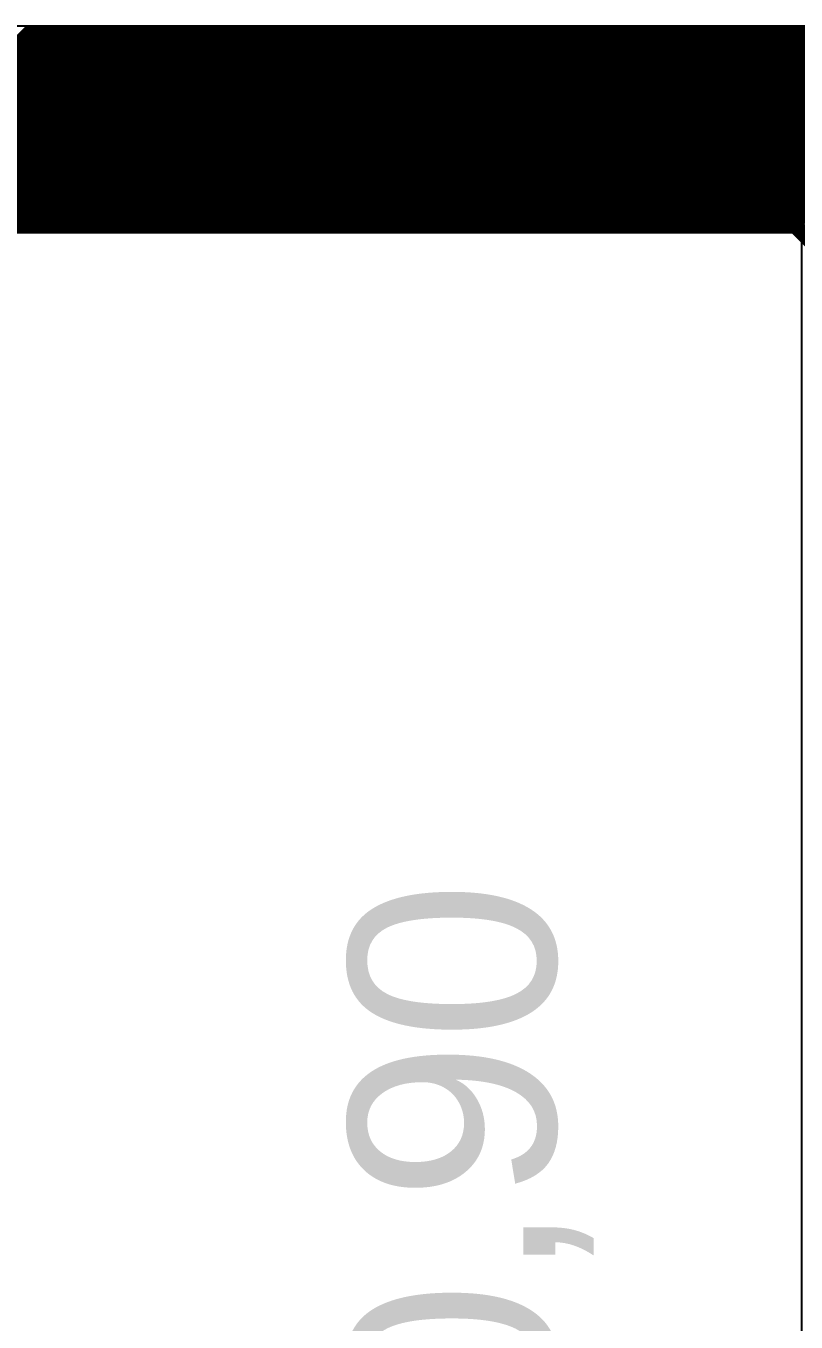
# Model space of a CAD drawing. Header units: millimetres. Extents: x -72 to 470, y 3 to 161.
# Drawn here: x 440.203 to 440.577, y 60.467 to 61.095 of the extents above; entities that cross this region are included whole.
import ezdxf

# ---------------------------------------------------------------- set-up
doc = ezdxf.new("R2010")
doc.units = ezdxf.units.MM
doc.layers.get('0').update_dxf_attribs({"color": 3})
doc.layers.add('COTAS', color=7, linetype='Continuous')
doc.layers.add('LAYER2', color=5, linetype='Continuous')
doc.styles.get("Standard").update_dxf_attribs({"font": 'arial.ttf'})
doc.dimstyles.new('ISO-25', dxfattribs={"dimtxt": 0.1, "dimasz": 0.05, "dimexe": 1.25, "dimexo": 0.625, "dimgap": 0.1, "dimtad": 1, "dimzin": 1, "dimtxsty": 'Standard', "dimblk": 'ARCHTICK', "dimcen": 2.5, "dimse1": 1, "dimse2": 1, "dimazin": 3, "dimtfac": 1, "dimtmove": 0, "dimatfit": 3, "dimldrblk": 'ARCHTICK', "dimfxl": 1, "dimarcsym": 0})

# ---------------------------------------------------------------- blocks, each defined once
blk = doc.blocks.new('_ArchTick')
at = {"color": 0, "linetype": 'ByBlock', "const_width": 0.15}
blk.add_lwpolyline([(-0.5, -0.5), (0.5, 0.5)], dxfattribs=at)
blk = doc.blocks.new('*D83')
at = {"layer": 'COTAS', "color": 0, "lineweight": -2, "transparency": 16777216}
blk.add_line((440.57932, 60.09538), (440.57932, 60.99538), dxfattribs=at)
at = {"layer": 'Defpoints', "color": 0, "transparency": 16777216}
for p in [(440.57932, 60.99538), (440.77023, 60.99538), (440.77023, 60.09538)]:
    blk.add_point(p, dxfattribs=at)
at = {"layer": 'COTAS', "color": 0, "lineweight": -2, "transparency": 16777216, "xscale": 0.05, "yscale": 0.05, "zscale": 0.05}
for p, rotation in [((440.57932, 60.99538), 90), ((440.57932, 60.09538), 270)]:
    blk.add_blockref('_ArchTick', p, dxfattribs=dict(at, rotation=rotation))
at = {"layer": 'COTAS', "color": 0, "transparency": 16777216, "insert": (440.41923, 60.54538), "char_height": 0.1, "attachment_point": 5, "rotation": 90}
blk.add_mtext('0,90', dxfattribs=at)

msp = doc.modelspace()

# ---------------------------------------------------------------- linework, layer by layer
at = {"layer": 'LAYER2'}
for p, q in [((432.27023, 61.09538), (440.92023, 61.09538)), ((437.12023, 60.99538), (440.77023, 60.99538))]:
    msp.add_line(p, q, dxfattribs=at)
at = {"layer": 'LAYER2', "color": 252, "linetype": 'Continuous', "true_color": 0x939598}
for p, q in [((440.10405, 60.99538), (440.20405, 61.09538)), ((440.1045, 60.99538), (440.2045, 61.09538)), ((440.10539, 60.99538), (440.20539, 61.09538)), ((440.10584, 60.99538), (440.20584, 61.09538)), ((440.10674, 60.99538), (440.20674, 61.09538)), ((440.10719, 60.99538), (440.20719, 61.09538)), ((440.10809, 60.99538), (440.20809, 61.09538)), ((440.10854, 60.99538), (440.20854, 61.09538)), ((440.10943, 60.99538), (440.20943, 61.09538)), ((440.10988, 60.99538), (440.20988, 61.09538)), ((440.11078, 60.99538), (440.21078, 61.09538)), ((440.11123, 60.99538), (440.21123, 61.09538)), ((440.11213, 60.99538), (440.21213, 61.09538)), ((440.11258, 60.99538), (440.21258, 61.09538)), ((440.11348, 60.99538), (440.21348, 61.09538)), ((440.11392, 60.99538), (440.21392, 61.09538)), ((440.11482, 60.99538), (440.21482, 61.09538)), ((440.11527, 60.99538), (440.21527, 61.09538)), ((440.11617, 60.99538), (440.21617, 61.09538)), ((440.11662, 60.99538), (440.21662, 61.09538)), ((440.11752, 60.99538), (440.21752, 61.09538)), ((440.11797, 60.99538), (440.21797, 61.09538)), ((440.11886, 60.99538), (440.21886, 61.09538)), ((440.11931, 60.99538), (440.21931, 61.09538)), ((440.12021, 60.99538), (440.22021, 61.09538)), ((440.12066, 60.99538), (440.22066, 61.09538)), ((440.12156, 60.99538), (440.22156, 61.09538)), ((440.12201, 60.99538), (440.22201, 61.09538)), ((440.1229, 60.99538), (440.2229, 61.09538)), ((440.12335, 60.99538), (440.22335, 61.09538)), ((440.12425, 60.99538), (440.22425, 61.09538)), ((440.1247, 60.99538), (440.2247, 61.09538)), ((440.1256, 60.99538), (440.2256, 61.09538)), ((440.12605, 60.99538), (440.22605, 61.09538)), ((440.12695, 60.99538), (440.22695, 61.09538)), ((440.1274, 60.99538), (440.2274, 61.09538)), ((440.12829, 60.99538), (440.22829, 61.09538)), ((440.12874, 60.99538), (440.22874, 61.09538)), ((440.12964, 60.99538), (440.22964, 61.09538)), ((440.13009, 60.99538), (440.23009, 61.09538)), ((440.13099, 60.99538), (440.23099, 61.09538)), ((440.13144, 60.99538), (440.23144, 61.09538)), ((440.13233, 60.99538), (440.23233, 61.09538)), ((440.13278, 60.99538), (440.23278, 61.09538)), ((440.13368, 60.99538), (440.23368, 61.09538)), ((440.13413, 60.99538), (440.23413, 61.09538)), ((440.13503, 60.99538), (440.23503, 61.09538)), ((440.13548, 60.99538), (440.23548, 61.09538)), ((440.13638, 60.99538), (440.23638, 61.09538)), ((440.13682, 60.99538), (440.23682, 61.09538)), ((440.13772, 60.99538), (440.23772, 61.09538)), ((440.13817, 60.99538), (440.23817, 61.09538)), ((440.13907, 60.99538), (440.23907, 61.09538)), ((440.13952, 60.99538), (440.23952, 61.09538)), ((440.14042, 60.99538), (440.24042, 61.09538)), ((440.14087, 60.99538), (440.24087, 61.09538)), ((440.14176, 60.99538), (440.24176, 61.09538)), ((440.14221, 60.99538), (440.24221, 61.09538)), ((440.14311, 60.99538), (440.24311, 61.09538)), ((440.14356, 60.99538), (440.24356, 61.09538)), ((440.14446, 60.99538), (440.24446, 61.09538)), ((440.14491, 60.99538), (440.24491, 61.09538)), ((440.1458, 60.99538), (440.2458, 61.09538)), ((440.14625, 60.99538), (440.24625, 61.09538)), ((440.14715, 60.99538), (440.24715, 61.09538)), ((440.1476, 60.99538), (440.2476, 61.09538)), ((440.1485, 60.99538), (440.2485, 61.09538)), ((440.14895, 60.99538), (440.24895, 61.09538)), ((440.14985, 60.99538), (440.24985, 61.09538)), ((440.15029, 60.99538), (440.25029, 61.09538)), ((440.15119, 60.99538), (440.25119, 61.09538)), ((440.15164, 60.99538), (440.25164, 61.09538)), ((440.15254, 60.99538), (440.25254, 61.09538)), ((440.15299, 60.99538), (440.25299, 61.09538)), ((440.15389, 60.99538), (440.25389, 61.09538)), ((440.15434, 60.99538), (440.25434, 61.09538)), ((440.15523, 60.99538), (440.25523, 61.09538)), ((440.15568, 60.99538), (440.25568, 61.09538)), ((440.15658, 60.99538), (440.25658, 61.09538)), ((440.15703, 60.99538), (440.25703, 61.09538)), ((440.15793, 60.99538), (440.25793, 61.09538)), ((440.15838, 60.99538), (440.25838, 61.09538)), ((440.15928, 60.99538), (440.25928, 61.09538)), ((440.15972, 60.99538), (440.25972, 61.09538)), ((440.16062, 60.99538), (440.26062, 61.09538)), ((440.16107, 60.99538), (440.26107, 61.09538)), ((440.16197, 60.99538), (440.26197, 61.09538)), ((440.16242, 60.99538), (440.26242, 61.09538)), ((440.16332, 60.99538), (440.26332, 61.09538)), ((440.16377, 60.99538), (440.26377, 61.09538)), ((440.16466, 60.99538), (440.26466, 61.09538)), ((440.16511, 60.99538), (440.26511, 61.09538)), ((440.16601, 60.99538), (440.26601, 61.09538)), ((440.16646, 60.99538), (440.26646, 61.09538)), ((440.16736, 60.99538), (440.26736, 61.09538)), ((440.16781, 60.99538), (440.26781, 61.09538)), ((440.1687, 60.99538), (440.2687, 61.09538)), ((440.16915, 60.99538), (440.26915, 61.09538)), ((440.17005, 60.99538), (440.27005, 61.09538)), ((440.1705, 60.99538), (440.2705, 61.09538)), ((440.1714, 60.99538), (440.2714, 61.09538)), ((440.17185, 60.99538), (440.27185, 61.09538)), ((440.17275, 60.99538), (440.27275, 61.09538)), ((440.17319, 60.99538), (440.27319, 61.09538)), ((440.17409, 60.99538), (440.27409, 61.09538)), ((440.17454, 60.99538), (440.27454, 61.09538)), ((440.17544, 60.99538), (440.27544, 61.09538)), ((440.17589, 60.99538), (440.27589, 61.09538)), ((440.17679, 60.99538), (440.27679, 61.09538)), ((440.17724, 60.99538), (440.27724, 61.09538)), ((440.17813, 60.99538), (440.27813, 61.09538)), ((440.17858, 60.99538), (440.27858, 61.09538)), ((440.17948, 60.99538), (440.27948, 61.09538)), ((440.17993, 60.99538), (440.27993, 61.09538)), ((440.18083, 60.99538), (440.28083, 61.09538)), ((440.18128, 60.99538), (440.28128, 61.09538)), ((440.18217, 60.99538), (440.28217, 61.09538)), ((440.18262, 60.99538), (440.28262, 61.09538)), ((440.18352, 60.99538), (440.28352, 61.09538)), ((440.18397, 60.99538), (440.28397, 61.09538)), ((440.18487, 60.99538), (440.28487, 61.09538)), ((440.18532, 60.99538), (440.28532, 61.09538)), ((440.18622, 60.99538), (440.28622, 61.09538)), ((440.18666, 60.99538), (440.28666, 61.09538)), ((440.18756, 60.99538), (440.28756, 61.09538)), ((440.18801, 60.99538), (440.28801, 61.09538)), ((440.18891, 60.99538), (440.28891, 61.09538)), ((440.18936, 60.99538), (440.28936, 61.09538)), ((440.19026, 60.99538), (440.29026, 61.09538)), ((440.19071, 60.99538), (440.29071, 61.09538)), ((440.1916, 60.99538), (440.2916, 61.09538)), ((440.19205, 60.99538), (440.29205, 61.09538)), ((440.19295, 60.99538), (440.29295, 61.09538)), ((440.1934, 60.99538), (440.2934, 61.09538)), ((440.1943, 60.99538), (440.2943, 61.09538)), ((440.19475, 60.99538), (440.29475, 61.09538)), ((440.19565, 60.99538), (440.29565, 61.09538)), ((440.19609, 60.99538), (440.29609, 61.09538)), ((440.19699, 60.99538), (440.29699, 61.09538)), ((440.19744, 60.99538), (440.29744, 61.09538)), ((440.19834, 60.99538), (440.29834, 61.09538)), ((440.19879, 60.99538), (440.29879, 61.09538)), ((440.19969, 60.99538), (440.29969, 61.09538)), ((440.20014, 60.99538), (440.30014, 61.09538)), ((440.20103, 60.99538), (440.30103, 61.09538)), ((440.20148, 60.99538), (440.30148, 61.09538)), ((440.20238, 60.99538), (440.30238, 61.09538)), ((440.20283, 60.99538), (440.30283, 61.09538)), ((440.20373, 60.99538), (440.30373, 61.09538)), ((440.20418, 60.99538), (440.30418, 61.09538)), ((440.20507, 60.99538), (440.30507, 61.09538)), ((440.20552, 60.99538), (440.30552, 61.09538)), ((440.20642, 60.99538), (440.30642, 61.09538)), ((440.20687, 60.99538), (440.30687, 61.09538)), ((440.20777, 60.99538), (440.30777, 61.09538)), ((440.20822, 60.99538), (440.30822, 61.09538)), ((440.20912, 60.99538), (440.30912, 61.09538)), ((440.20956, 60.99538), (440.30956, 61.09538)), ((440.21046, 60.99538), (440.31046, 61.09538)), ((440.21091, 60.99538), (440.31091, 61.09538)), ((440.21181, 60.99538), (440.31181, 61.09538)), ((440.21226, 60.99538), (440.31226, 61.09538)), ((440.21316, 60.99538), (440.31316, 61.09538)), ((440.21361, 60.99538), (440.31361, 61.09538)), ((440.2145, 60.99538), (440.3145, 61.09538)), ((440.21495, 60.99538), (440.31495, 61.09538)), ((440.21585, 60.99538), (440.31585, 61.09538)), ((440.2163, 60.99538), (440.3163, 61.09538)), ((440.2172, 60.99538), (440.3172, 61.09538)), ((440.21765, 60.99538), (440.31765, 61.09538)), ((440.21854, 60.99538), (440.31854, 61.09538)), ((440.21899, 60.99538), (440.31899, 61.09538)), ((440.21989, 60.99538), (440.31989, 61.09538)), ((440.22034, 60.99538), (440.32034, 61.09538)), ((440.22124, 60.99538), (440.32124, 61.09538)), ((440.22169, 60.99538), (440.32169, 61.09538)), ((440.22259, 60.99538), (440.32259, 61.09538)), ((440.22303, 60.99538), (440.32303, 61.09538)), ((440.22393, 60.99538), (440.32393, 61.09538)), ((440.22438, 60.99538), (440.32438, 61.09538)), ((440.22528, 60.99538), (440.32528, 61.09538)), ((440.22573, 60.99538), (440.32573, 61.09538)), ((440.22663, 60.99538), (440.32663, 61.09538)), ((440.22708, 60.99538), (440.32708, 61.09538)), ((440.22797, 60.99538), (440.32797, 61.09538)), ((440.22842, 60.99538), (440.32842, 61.09538)), ((440.22932, 60.99538), (440.32932, 61.09538)), ((440.22977, 60.99538), (440.32977, 61.09538)), ((440.23067, 60.99538), (440.33067, 61.09538)), ((440.23112, 60.99538), (440.33112, 61.09538)), ((440.23202, 60.99538), (440.33202, 61.09538)), ((440.23246, 60.99538), (440.33246, 61.09538)), ((440.23336, 60.99538), (440.33336, 61.09538)), ((440.23381, 60.99538), (440.33381, 61.09538)), ((440.23471, 60.99538), (440.33471, 61.09538)), ((440.23516, 60.99538), (440.33516, 61.09538)), ((440.23606, 60.99538), (440.33606, 61.09538)), ((440.23651, 60.99538), (440.33651, 61.09538)), ((440.2374, 60.99538), (440.3374, 61.09538)), ((440.23785, 60.99538), (440.33785, 61.09538)), ((440.23875, 60.99538), (440.33875, 61.09538)), ((440.2392, 60.99538), (440.3392, 61.09538)), ((440.2401, 60.99538), (440.3401, 61.09538)), ((440.24055, 60.99538), (440.34055, 61.09538)), ((440.24144, 60.99538), (440.34144, 61.09538)), ((440.24189, 60.99538), (440.34189, 61.09538)), ((440.24279, 60.99538), (440.34279, 61.09538)), ((440.24324, 60.99538), (440.34324, 61.09538)), ((440.24414, 60.99538), (440.34414, 61.09538)), ((440.24459, 60.99538), (440.34459, 61.09538)), ((440.24549, 60.99538), (440.34549, 61.09538)), ((440.24593, 60.99538), (440.34593, 61.09538)), ((440.24683, 60.99538), (440.34683, 61.09538)), ((440.24728, 60.99538), (440.34728, 61.09538)), ((440.24818, 60.99538), (440.34818, 61.09538)), ((440.24863, 60.99538), (440.34863, 61.09538)), ((440.24953, 60.99538), (440.34953, 61.09538)), ((440.24998, 60.99538), (440.34998, 61.09538)), ((440.25087, 60.99538), (440.35087, 61.09538)), ((440.25132, 60.99538), (440.35132, 61.09538)), ((440.25222, 60.99538), (440.35222, 61.09538)), ((440.25267, 60.99538), (440.35267, 61.09538)), ((440.25357, 60.99538), (440.35357, 61.09538)), ((440.25402, 60.99538), (440.35402, 61.09538)), ((440.25491, 60.99538), (440.35491, 61.09538)), ((440.25536, 60.99538), (440.35536, 61.09538)), ((440.25626, 60.99538), (440.35626, 61.09538)), ((440.25671, 60.99538), (440.35671, 61.09538)), ((440.25761, 60.99538), (440.35761, 61.09538)), ((440.25806, 60.99538), (440.35806, 61.09538)), ((440.25896, 60.99538), (440.35896, 61.09538)), ((440.2594, 60.99538), (440.3594, 61.09538)), ((440.2603, 60.99538), (440.3603, 61.09538)), ((440.26075, 60.99538), (440.36075, 61.09538)), ((440.26165, 60.99538), (440.36165, 61.09538)), ((440.2621, 60.99538), (440.3621, 61.09538)), ((440.263, 60.99538), (440.363, 61.09538)), ((440.26345, 60.99538), (440.36345, 61.09538)), ((440.26434, 60.99538), (440.36434, 61.09538)), ((440.26479, 60.99538), (440.36479, 61.09538)), ((440.26569, 60.99538), (440.36569, 61.09538)), ((440.26614, 60.99538), (440.36614, 61.09538)), ((440.26704, 60.99538), (440.36704, 61.09538)), ((440.26749, 60.99538), (440.36749, 61.09538)), ((440.26839, 60.99538), (440.36839, 61.09538)), ((440.26883, 60.99538), (440.36883, 61.09538)), ((440.26973, 60.99538), (440.36973, 61.09538)), ((440.27018, 60.99538), (440.37018, 61.09538)), ((440.27108, 60.99538), (440.37108, 61.09538)), ((440.27153, 60.99538), (440.37153, 61.09538)), ((440.27243, 60.99538), (440.37243, 61.09538)), ((440.27288, 60.99538), (440.37288, 61.09538)), ((440.27377, 60.99538), (440.37377, 61.09538)), ((440.27422, 60.99538), (440.37422, 61.09538)), ((440.27512, 60.99538), (440.37512, 61.09538)), ((440.27557, 60.99538), (440.37557, 61.09538)), ((440.27647, 60.99538), (440.37647, 61.09538)), ((440.27692, 60.99538), (440.37692, 61.09538)), ((440.27781, 60.99538), (440.37781, 61.09538)), ((440.27826, 60.99538), (440.37826, 61.09538)), ((440.27916, 60.99538), (440.37916, 61.09538)), ((440.27961, 60.99538), (440.37961, 61.09538)), ((440.28051, 60.99538), (440.38051, 61.09538)), ((440.28096, 60.99538), (440.38096, 61.09538)), ((440.28186, 60.99538), (440.38186, 61.09538)), ((440.2823, 60.99538), (440.3823, 61.09538)), ((440.2832, 60.99538), (440.3832, 61.09538)), ((440.28365, 60.99538), (440.38365, 61.09538)), ((440.28455, 60.99538), (440.38455, 61.09538)), ((440.285, 60.99538), (440.385, 61.09538)), ((440.2859, 60.99538), (440.3859, 61.09538)), ((440.28635, 60.99538), (440.38635, 61.09538)), ((440.28724, 60.99538), (440.38724, 61.09538)), ((440.28769, 60.99538), (440.38769, 61.09538)), ((440.28859, 60.99538), (440.38859, 61.09538)), ((440.28904, 60.99538), (440.38904, 61.09538)), ((440.28994, 60.99538), (440.38994, 61.09538)), ((440.29039, 60.99538), (440.39039, 61.09538)), ((440.29128, 60.99538), (440.39128, 61.09538)), ((440.29173, 60.99538), (440.39173, 61.09538)), ((440.29263, 60.99538), (440.39263, 61.09538)), ((440.29308, 60.99538), (440.39308, 61.09538)), ((440.29398, 60.99538), (440.39398, 61.09538)), ((440.29443, 60.99538), (440.39443, 61.09538)), ((440.29533, 60.99538), (440.39533, 61.09538)), ((440.29577, 60.99538), (440.39577, 61.09538)), ((440.29667, 60.99538), (440.39667, 61.09538)), ((440.29712, 60.99538), (440.39712, 61.09538)), ((440.29802, 60.99538), (440.39802, 61.09538)), ((440.29847, 60.99538), (440.39847, 61.09538)), ((440.29937, 60.99538), (440.39937, 61.09538)), ((440.29982, 60.99538), (440.39982, 61.09538)), ((440.30071, 60.99538), (440.40071, 61.09538)), ((440.30116, 60.99538), (440.40116, 61.09538)), ((440.30206, 60.99538), (440.40206, 61.09538)), ((440.30251, 60.99538), (440.40251, 61.09538)), ((440.30341, 60.99538), (440.40341, 61.09538)), ((440.30386, 60.99538), (440.40386, 61.09538)), ((440.30476, 60.99538), (440.40476, 61.09538)), ((440.3052, 60.99538), (440.4052, 61.09538)), ((440.3061, 60.99538), (440.4061, 61.09538)), ((440.30655, 60.99538), (440.40655, 61.09538)), ((440.30745, 60.99538), (440.40745, 61.09538)), ((440.3079, 60.99538), (440.4079, 61.09538)), ((440.3088, 60.99538), (440.4088, 61.09538)), ((440.30925, 60.99538), (440.40925, 61.09538)), ((440.31014, 60.99538), (440.41014, 61.09538)), ((440.31059, 60.99538), (440.41059, 61.09538)), ((440.31149, 60.99538), (440.41149, 61.09538)), ((440.31194, 60.99538), (440.41194, 61.09538)), ((440.31284, 60.99538), (440.41284, 61.09538)), ((440.31329, 60.99538), (440.41329, 61.09538)), ((440.31418, 60.99538), (440.41418, 61.09538)), ((440.31463, 60.99538), (440.41463, 61.09538)), ((440.31553, 60.99538), (440.41553, 61.09538)), ((440.31598, 60.99538), (440.41598, 61.09538)), ((440.31688, 60.99538), (440.41688, 61.09538)), ((440.31733, 60.99538), (440.41733, 61.09538)), ((440.31823, 60.99538), (440.41823, 61.09538)), ((440.31867, 60.99538), (440.41867, 61.09538)), ((440.31957, 60.99538), (440.41957, 61.09538)), ((440.32002, 60.99538), (440.42002, 61.09538)), ((440.32092, 60.99538), (440.42092, 61.09538)), ((440.32137, 60.99538), (440.42137, 61.09538)), ((440.32227, 60.99538), (440.42227, 61.09538)), ((440.32272, 60.99538), (440.42272, 61.09538)), ((440.32361, 60.99538), (440.42361, 61.09538)), ((440.32406, 60.99538), (440.42406, 61.09538)), ((440.32496, 60.99538), (440.42496, 61.09538)), ((440.32541, 60.99538), (440.42541, 61.09538)), ((440.32631, 60.99538), (440.42631, 61.09538)), ((440.32676, 60.99538), (440.42676, 61.09538)), ((440.32765, 60.99538), (440.42765, 61.09538)), ((440.3281, 60.99538), (440.4281, 61.09538)), ((440.329, 60.99538), (440.429, 61.09538)), ((440.32945, 60.99538), (440.42945, 61.09538)), ((440.33035, 60.99538), (440.43035, 61.09538)), ((440.3308, 60.99538), (440.4308, 61.09538)), ((440.3317, 60.99538), (440.4317, 61.09538)), ((440.33214, 60.99538), (440.43214, 61.09538)), ((440.33304, 60.99538), (440.43304, 61.09538)), ((440.33349, 60.99538), (440.43349, 61.09538)), ((440.33439, 60.99538), (440.43439, 61.09538)), ((440.33484, 60.99538), (440.43484, 61.09538)), ((440.33574, 60.99538), (440.43574, 61.09538)), ((440.33619, 60.99538), (440.43619, 61.09538)), ((440.33708, 60.99538), (440.43708, 61.09538)), ((440.33753, 60.99538), (440.43753, 61.09538)), ((440.33843, 60.99538), (440.43843, 61.09538)), ((440.33888, 60.99538), (440.43888, 61.09538)), ((440.33978, 60.99538), (440.43978, 61.09538)), ((440.34023, 60.99538), (440.44023, 61.09538)), ((440.34113, 60.99538), (440.44113, 61.09538)), ((440.34157, 60.99538), (440.44157, 61.09538)), ((440.34247, 60.99538), (440.44247, 61.09538)), ((440.34292, 60.99538), (440.44292, 61.09538)), ((440.34382, 60.99538), (440.44382, 61.09538)), ((440.34427, 60.99538), (440.44427, 61.09538)), ((440.34517, 60.99538), (440.44517, 61.09538)), ((440.34562, 60.99538), (440.44562, 61.09538)), ((440.34651, 60.99538), (440.44651, 61.09538)), ((440.34696, 60.99538), (440.44696, 61.09538)), ((440.34786, 60.99538), (440.44786, 61.09538)), ((440.34831, 60.99538), (440.44831, 61.09538)), ((440.34921, 60.99538), (440.44921, 61.09538)), ((440.34966, 60.99538), (440.44966, 61.09538)), ((440.35055, 60.99538), (440.45055, 61.09538)), ((440.351, 60.99538), (440.451, 61.09538)), ((440.3519, 60.99538), (440.4519, 61.09538)), ((440.35235, 60.99538), (440.45235, 61.09538)), ((440.35325, 60.99538), (440.45325, 61.09538)), ((440.3537, 60.99538), (440.4537, 61.09538)), ((440.3546, 60.99538), (440.4546, 61.09538)), ((440.35504, 60.99538), (440.45504, 61.09538)), ((440.35594, 60.99538), (440.45594, 61.09538)), ((440.35639, 60.99538), (440.45639, 61.09538)), ((440.35729, 60.99538), (440.45729, 61.09538)), ((440.35774, 60.99538), (440.45774, 61.09538)), ((440.35864, 60.99538), (440.45864, 61.09538)), ((440.35909, 60.99538), (440.45909, 61.09538)), ((440.35998, 60.99538), (440.45998, 61.09538)), ((440.36043, 60.99538), (440.46043, 61.09538)), ((440.36133, 60.99538), (440.46133, 61.09538)), ((440.36178, 60.99538), (440.46178, 61.09538)), ((440.36268, 60.99538), (440.46268, 61.09538)), ((440.36313, 60.99538), (440.46313, 61.09538)), ((440.36402, 60.99538), (440.46402, 61.09538)), ((440.36447, 60.99538), (440.46447, 61.09538)), ((440.36537, 60.99538), (440.46537, 61.09538)), ((440.36582, 60.99538), (440.46582, 61.09538)), ((440.36672, 60.99538), (440.46672, 61.09538)), ((440.36717, 60.99538), (440.46717, 61.09538)), ((440.36807, 60.99538), (440.46807, 61.09538)), ((440.36852, 60.99538), (440.46852, 61.09538)), ((440.36941, 60.99538), (440.46941, 61.09538)), ((440.36986, 60.99538), (440.46986, 61.09538)), ((440.37076, 60.99538), (440.47076, 61.09538)), ((440.37121, 60.99538), (440.47121, 61.09538)), ((440.37211, 60.99538), (440.47211, 61.09538)), ((440.37256, 60.99538), (440.47256, 61.09538)), ((440.37345, 60.99538), (440.47345, 61.09538)), ((440.3739, 60.99538), (440.4739, 61.09538)), ((440.3748, 60.99538), (440.4748, 61.09538)), ((440.37525, 60.99538), (440.47525, 61.09538)), ((440.37615, 60.99538), (440.47615, 61.09538)), ((440.3766, 60.99538), (440.4766, 61.09538)), ((440.3775, 60.99538), (440.4775, 61.09538)), ((440.37794, 60.99538), (440.47794, 61.09538)), ((440.37884, 60.99538), (440.47884, 61.09538)), ((440.37929, 60.99538), (440.47929, 61.09538)), ((440.38019, 60.99538), (440.48019, 61.09538)), ((440.38064, 60.99538), (440.48064, 61.09538)), ((440.38154, 60.99538), (440.48154, 61.09538)), ((440.38199, 60.99538), (440.48199, 61.09538)), ((440.38288, 60.99538), (440.48288, 61.09538)), ((440.38333, 60.99538), (440.48333, 61.09538)), ((440.38423, 60.99538), (440.48423, 61.09538)), ((440.38468, 60.99538), (440.48468, 61.09538)), ((440.38558, 60.99538), (440.48558, 61.09538)), ((440.38603, 60.99538), (440.48603, 61.09538)), ((440.38692, 60.99538), (440.48692, 61.09538)), ((440.38737, 60.99538), (440.48737, 61.09538)), ((440.38827, 60.99538), (440.48827, 61.09538)), ((440.38872, 60.99538), (440.48872, 61.09538)), ((440.38962, 60.99538), (440.48962, 61.09538)), ((440.39007, 60.99538), (440.49007, 61.09538)), ((440.39097, 60.99538), (440.49097, 61.09538)), ((440.39141, 60.99538), (440.49141, 61.09538)), ((440.39231, 60.99538), (440.49231, 61.09538)), ((440.39276, 60.99538), (440.49276, 61.09538)), ((440.39366, 60.99538), (440.49366, 61.09538)), ((440.39411, 60.99538), (440.49411, 61.09538)), ((440.39501, 60.99538), (440.49501, 61.09538)), ((440.39546, 60.99538), (440.49546, 61.09538)), ((440.39635, 60.99538), (440.49635, 61.09538)), ((440.3968, 60.99538), (440.4968, 61.09538)), ((440.3977, 60.99538), (440.4977, 61.09538)), ((440.39815, 60.99538), (440.49815, 61.09538)), ((440.39905, 60.99538), (440.49905, 61.09538)), ((440.3995, 60.99538), (440.4995, 61.09538)), ((440.40039, 60.99538), (440.50039, 61.09538)), ((440.40084, 60.99538), (440.50084, 61.09538)), ((440.40174, 60.99538), (440.50174, 61.09538)), ((440.40219, 60.99538), (440.50219, 61.09538)), ((440.40309, 60.99538), (440.50309, 61.09538)), ((440.40354, 60.99538), (440.50354, 61.09538)), ((440.40444, 60.99538), (440.50444, 61.09538)), ((440.40489, 60.99538), (440.50489, 61.09538)), ((440.40578, 60.99538), (440.50578, 61.09538)), ((440.40623, 60.99538), (440.50623, 61.09538)), ((440.40713, 60.99538), (440.50713, 61.09538)), ((440.40758, 60.99538), (440.50758, 61.09538)), ((440.40848, 60.99538), (440.50848, 61.09538)), ((440.40893, 60.99538), (440.50893, 61.09538)), ((440.40982, 60.99538), (440.50982, 61.09538)), ((440.41027, 60.99538), (440.51027, 61.09538)), ((440.41117, 60.99538), (440.51117, 61.09538)), ((440.41162, 60.99538), (440.51162, 61.09538)), ((440.41252, 60.99538), (440.51252, 61.09538)), ((440.41297, 60.99538), (440.51297, 61.09538)), ((440.41387, 60.99538), (440.51387, 61.09538)), ((440.41431, 60.99538), (440.51431, 61.09538)), ((440.41521, 60.99538), (440.51521, 61.09538)), ((440.41566, 60.99538), (440.51566, 61.09538)), ((440.41656, 60.99538), (440.51656, 61.09538)), ((440.41701, 60.99538), (440.51701, 61.09538)), ((440.41791, 60.99538), (440.51791, 61.09538)), ((440.41836, 60.99538), (440.51836, 61.09538)), ((440.41925, 60.99538), (440.51925, 61.09538)), ((440.4197, 60.99538), (440.5197, 61.09538)), ((440.4206, 60.99538), (440.5206, 61.09538)), ((440.42105, 60.99538), (440.52105, 61.09538)), ((440.42195, 60.99538), (440.52195, 61.09538)), ((440.4224, 60.99538), (440.5224, 61.09538)), ((440.42329, 60.99538), (440.52329, 61.09538)), ((440.42374, 60.99538), (440.52374, 61.09538)), ((440.42464, 60.99538), (440.52464, 61.09538)), ((440.42509, 60.99538), (440.52509, 61.09538)), ((440.42599, 60.99538), (440.52599, 61.09538)), ((440.42644, 60.99538), (440.52644, 61.09538)), ((440.42734, 60.99538), (440.52734, 61.09538)), ((440.42778, 60.99538), (440.52778, 61.09538)), ((440.42868, 60.99538), (440.52868, 61.09538)), ((440.42913, 60.99538), (440.52913, 61.09538)), ((440.43003, 60.99538), (440.53003, 61.09538)), ((440.43048, 60.99538), (440.53048, 61.09538)), ((440.43138, 60.99538), (440.53138, 61.09538)), ((440.43183, 60.99538), (440.53183, 61.09538)), ((440.43272, 60.99538), (440.53272, 61.09538)), ((440.43317, 60.99538), (440.53317, 61.09538)), ((440.43407, 60.99538), (440.53407, 61.09538)), ((440.43452, 60.99538), (440.53452, 61.09538)), ((440.43542, 60.99538), (440.53542, 61.09538)), ((440.43587, 60.99538), (440.53587, 61.09538)), ((440.43676, 60.99538), (440.53676, 61.09538)), ((440.43721, 60.99538), (440.53721, 61.09538)), ((440.43811, 60.99538), (440.53811, 61.09538)), ((440.43856, 60.99538), (440.53856, 61.09538)), ((440.43946, 60.99538), (440.53946, 61.09538)), ((440.43991, 60.99538), (440.53991, 61.09538)), ((440.44081, 60.99538), (440.54081, 61.09538)), ((440.44126, 60.99538), (440.54126, 61.09538)), ((440.44215, 60.99538), (440.54215, 61.09538)), ((440.4426, 60.99538), (440.5426, 61.09538)), ((440.4435, 60.99538), (440.5435, 61.09538)), ((440.44395, 60.99538), (440.54395, 61.09538)), ((440.44485, 60.99538), (440.54485, 61.09538)), ((440.4453, 60.99538), (440.5453, 61.09538)), ((440.44619, 60.99538), (440.54619, 61.09538)), ((440.44664, 60.99538), (440.54664, 61.09538)), ((440.44754, 60.99538), (440.54754, 61.09538)), ((440.44799, 60.99538), (440.54799, 61.09538)), ((440.44889, 60.99538), (440.54889, 61.09538)), ((440.44934, 60.99538), (440.54934, 61.09538)), ((440.45024, 60.99538), (440.55024, 61.09538)), ((440.45068, 60.99538), (440.55068, 61.09538)), ((440.45158, 60.99538), (440.55158, 61.09538)), ((440.45203, 60.99538), (440.55203, 61.09538)), ((440.45293, 60.99538), (440.55293, 61.09538)), ((440.45338, 60.99538), (440.55338, 61.09538)), ((440.45428, 60.99538), (440.55428, 61.09538)), ((440.45473, 60.99538), (440.55473, 61.09538)), ((440.45562, 60.99538), (440.55562, 61.09538)), ((440.45607, 60.99538), (440.55607, 61.09538)), ((440.45697, 60.99538), (440.55697, 61.09538)), ((440.45742, 60.99538), (440.55742, 61.09538)), ((440.45832, 60.99538), (440.55832, 61.09538)), ((440.45877, 60.99538), (440.55877, 61.09538)), ((440.45966, 60.99538), (440.55966, 61.09538)), ((440.46011, 60.99538), (440.56011, 61.09538)), ((440.46101, 60.99538), (440.56101, 61.09538)), ((440.46146, 60.99538), (440.56146, 61.09538)), ((440.46236, 60.99538), (440.56236, 61.09538)), ((440.46281, 60.99538), (440.56281, 61.09538)), ((440.46371, 60.99538), (440.56371, 61.09538)), ((440.46415, 60.99538), (440.56415, 61.09538)), ((440.46505, 60.99538), (440.56505, 61.09538)), ((440.4655, 60.99538), (440.5655, 61.09538)), ((440.4664, 60.99538), (440.5664, 61.09538)), ((440.46685, 60.99538), (440.56685, 61.09538)), ((440.46775, 60.99538), (440.56775, 61.09538)), ((440.4682, 60.99538), (440.5682, 61.09538)), ((440.46909, 60.99538), (440.56909, 61.09538)), ((440.46954, 60.99538), (440.56954, 61.09538)), ((440.47044, 60.99538), (440.57044, 61.09538)), ((440.47089, 60.99538), (440.57089, 61.09538)), ((440.47179, 60.99538), (440.57179, 61.09538)), ((440.47224, 60.99538), (440.57224, 61.09538)), ((440.47313, 60.99538), (440.57313, 61.09538)), ((440.47358, 60.99538), (440.57358, 61.09538)), ((440.47448, 60.99538), (440.57448, 61.09538)), ((440.47493, 60.99538), (440.57493, 61.09538)), ((440.47583, 60.99538), (440.57583, 61.09538)), ((440.47628, 60.99538), (440.57628, 61.09538)), ((440.47718, 60.99538), (440.57718, 61.09538)), ((440.47763, 60.99538), (440.57763, 61.09538)), ((440.47852, 60.99538), (440.57852, 61.09538)), ((440.47897, 60.99538), (440.57897, 61.09538)), ((440.47987, 60.99538), (440.57987, 61.09538)), ((440.48032, 60.99538), (440.58032, 61.09538)), ((440.48122, 60.99538), (440.58122, 61.09538)), ((440.48167, 60.99538), (440.58167, 61.09538)), ((440.48256, 60.99538), (440.58256, 61.09538)), ((440.48301, 60.99538), (440.58301, 61.09538)), ((440.48391, 60.99538), (440.58391, 61.09538)), ((440.48436, 60.99538), (440.58436, 61.09538)), ((440.48526, 60.99538), (440.58526, 61.09538)), ((440.48571, 60.99538), (440.58571, 61.09538)), ((440.48661, 60.99538), (440.58661, 61.09538)), ((440.48705, 60.99538), (440.58705, 61.09538)), ((440.48795, 60.99538), (440.58795, 61.09538)), ((440.4884, 60.99538), (440.5884, 61.09538)), ((440.4893, 60.99538), (440.5893, 61.09538)), ((440.48975, 60.99538), (440.58975, 61.09538)), ((440.49065, 60.99538), (440.59065, 61.09538)), ((440.4911, 60.99538), (440.5911, 61.09538)), ((440.49199, 60.99538), (440.59199, 61.09538)), ((440.49244, 60.99538), (440.59244, 61.09538)), ((440.49334, 60.99538), (440.59334, 61.09538)), ((440.49379, 60.99538), (440.59379, 61.09538)), ((440.49469, 60.99538), (440.59469, 61.09538)), ((440.49514, 60.99538), (440.59514, 61.09538)), ((440.49603, 60.99538), (440.59603, 61.09538)), ((440.49648, 60.99538), (440.59648, 61.09538)), ((440.49738, 60.99538), (440.59738, 61.09538)), ((440.49783, 60.99538), (440.59783, 61.09538)), ((440.49873, 60.99538), (440.59873, 61.09538)), ((440.49918, 60.99538), (440.59918, 61.09538)), ((440.50008, 60.99538), (440.60008, 61.09538)), ((440.50052, 60.99538), (440.60052, 61.09538)), ((440.50142, 60.99538), (440.60142, 61.09538)), ((440.50187, 60.99538), (440.60187, 61.09538)), ((440.50277, 60.99538), (440.60277, 61.09538)), ((440.50322, 60.99538), (440.60322, 61.09538)), ((440.50412, 60.99538), (440.60412, 61.09538)), ((440.50457, 60.99538), (440.60457, 61.09538)), ((440.50546, 60.99538), (440.60546, 61.09538)), ((440.50591, 60.99538), (440.60591, 61.09538)), ((440.50681, 60.99538), (440.60681, 61.09538)), ((440.50726, 60.99538), (440.60726, 61.09538)), ((440.50816, 60.99538), (440.60816, 61.09538)), ((440.50861, 60.99538), (440.60861, 61.09538)), ((440.50951, 60.99538), (440.60951, 61.09538)), ((440.50995, 60.99538), (440.60995, 61.09538)), ((440.51085, 60.99538), (440.61085, 61.09538)), ((440.5113, 60.99538), (440.6113, 61.09538)), ((440.5122, 60.99538), (440.6122, 61.09538)), ((440.51265, 60.99538), (440.61265, 61.09538)), ((440.51355, 60.99538), (440.61355, 61.09538)), ((440.514, 60.99538), (440.614, 61.09538)), ((440.51489, 60.99538), (440.61489, 61.09538)), ((440.51534, 60.99538), (440.61534, 61.09538)), ((440.51624, 60.99538), (440.61624, 61.09538)), ((440.51669, 60.99538), (440.61669, 61.09538)), ((440.51759, 60.99538), (440.61759, 61.09538)), ((440.51804, 60.99538), (440.61804, 61.09538)), ((440.51893, 60.99538), (440.61893, 61.09538)), ((440.51938, 60.99538), (440.61938, 61.09538)), ((440.52028, 60.99538), (440.62028, 61.09538)), ((440.52073, 60.99538), (440.62073, 61.09538)), ((440.52163, 60.99538), (440.62163, 61.09538)), ((440.52208, 60.99538), (440.62208, 61.09538)), ((440.52298, 60.99538), (440.62298, 61.09538)), ((440.52342, 60.99538), (440.62342, 61.09538)), ((440.52432, 60.99538), (440.62432, 61.09538)), ((440.52477, 60.99538), (440.62477, 61.09538)), ((440.52567, 60.99538), (440.62567, 61.09538)), ((440.52612, 60.99538), (440.62612, 61.09538)), ((440.52702, 60.99538), (440.62702, 61.09538)), ((440.52747, 60.99538), (440.62747, 61.09538)), ((440.52836, 60.99538), (440.62836, 61.09538)), ((440.52881, 60.99538), (440.62881, 61.09538)), ((440.52971, 60.99538), (440.62971, 61.09538)), ((440.53016, 60.99538), (440.63016, 61.09538)), ((440.53106, 60.99538), (440.63106, 61.09538)), ((440.53151, 60.99538), (440.63151, 61.09538)), ((440.5324, 60.99538), (440.6324, 61.09538)), ((440.53285, 60.99538), (440.63285, 61.09538)), ((440.53375, 60.99538), (440.63375, 61.09538)), ((440.5342, 60.99538), (440.6342, 61.09538)), ((440.5351, 60.99538), (440.6351, 61.09538)), ((440.53555, 60.99538), (440.63555, 61.09538)), ((440.53645, 60.99538), (440.63645, 61.09538)), ((440.53689, 60.99538), (440.63689, 61.09538)), ((440.53779, 60.99538), (440.63779, 61.09538)), ((440.53824, 60.99538), (440.63824, 61.09538)), ((440.53914, 60.99538), (440.63914, 61.09538)), ((440.53959, 60.99538), (440.63959, 61.09538)), ((440.54049, 60.99538), (440.64049, 61.09538)), ((440.54094, 60.99538), (440.64094, 61.09538)), ((440.54183, 60.99538), (440.64183, 61.09538)), ((440.54228, 60.99538), (440.64228, 61.09538)), ((440.54318, 60.99538), (440.64318, 61.09538)), ((440.54363, 60.99538), (440.64363, 61.09538)), ((440.54453, 60.99538), (440.64453, 61.09538)), ((440.54498, 60.99538), (440.64498, 61.09538)), ((440.54588, 60.99538), (440.64588, 61.09538)), ((440.54632, 60.99538), (440.64632, 61.09538)), ((440.54722, 60.99538), (440.64722, 61.09538)), ((440.54767, 60.99538), (440.64767, 61.09538)), ((440.54857, 60.99538), (440.64857, 61.09538)), ((440.54902, 60.99538), (440.64902, 61.09538)), ((440.54992, 60.99538), (440.64992, 61.09538)), ((440.55037, 60.99538), (440.65037, 61.09538)), ((440.55126, 60.99538), (440.65126, 61.09538)), ((440.55171, 60.99538), (440.65171, 61.09538)), ((440.55261, 60.99538), (440.65261, 61.09538)), ((440.55306, 60.99538), (440.65306, 61.09538)), ((440.55396, 60.99538), (440.65396, 61.09538)), ((440.55441, 60.99538), (440.65441, 61.09538)), ((440.5553, 60.99538), (440.6553, 61.09538)), ((440.55575, 60.99538), (440.65575, 61.09538)), ((440.55665, 60.99538), (440.65665, 61.09538)), ((440.5571, 60.99538), (440.6571, 61.09538)), ((440.558, 60.99538), (440.658, 61.09538)), ((440.55845, 60.99538), (440.65845, 61.09538)), ((440.55935, 60.99538), (440.65935, 61.09538)), ((440.55979, 60.99538), (440.65979, 61.09538)), ((440.56069, 60.99538), (440.66069, 61.09538)), ((440.56114, 60.99538), (440.66114, 61.09538)), ((440.56204, 60.99538), (440.66204, 61.09538)), ((440.56249, 60.99538), (440.66249, 61.09538)), ((440.56339, 60.99538), (440.66339, 61.09538)), ((440.56384, 60.99538), (440.66384, 61.09538)), ((440.56473, 60.99538), (440.66473, 61.09538)), ((440.56518, 60.99538), (440.66518, 61.09538)), ((440.56608, 60.99538), (440.66608, 61.09538)), ((440.56653, 60.99538), (440.66653, 61.09538)), ((440.56743, 60.99538), (440.66743, 61.09538)), ((440.56788, 60.99538), (440.66788, 61.09538)), ((440.56877, 60.99538), (440.66877, 61.09538)), ((440.56922, 60.99538), (440.66922, 61.09538)), ((440.57012, 60.99538), (440.67012, 61.09538)), ((440.57057, 60.99538), (440.67057, 61.09538)), ((440.57147, 60.99538), (440.67147, 61.09538)), ((440.57192, 60.99538), (440.67192, 61.09538)), ((440.57282, 60.99538), (440.67282, 61.09538)), ((440.57326, 60.99538), (440.67326, 61.09538)), ((440.57416, 60.99538), (440.67416, 61.09538)), ((440.57461, 60.99538), (440.67461, 61.09538)), ((440.57551, 60.99538), (440.67551, 61.09538)), ((440.57596, 60.99538), (440.67596, 61.09538))]:
    msp.add_line(p, q, dxfattribs=at)

# ---------------------------------------------------------------- dimensions: what is measured, and where the dimension line sits
at = {"layer": 'COTAS'}
dim = msp.add_linear_dim(base=(440.57932, 60.99538), p1=(440.77023, 60.09538), p2=(440.77023, 60.99538), angle=90, dimstyle='ISO-25', dxfattribs=at)
dim.commit()
dim.dimension.update_dxf_attribs({"geometry": '*D83', "text_midpoint": (440.41923, 60.54538)})

doc.saveas('drawing.dxf')
